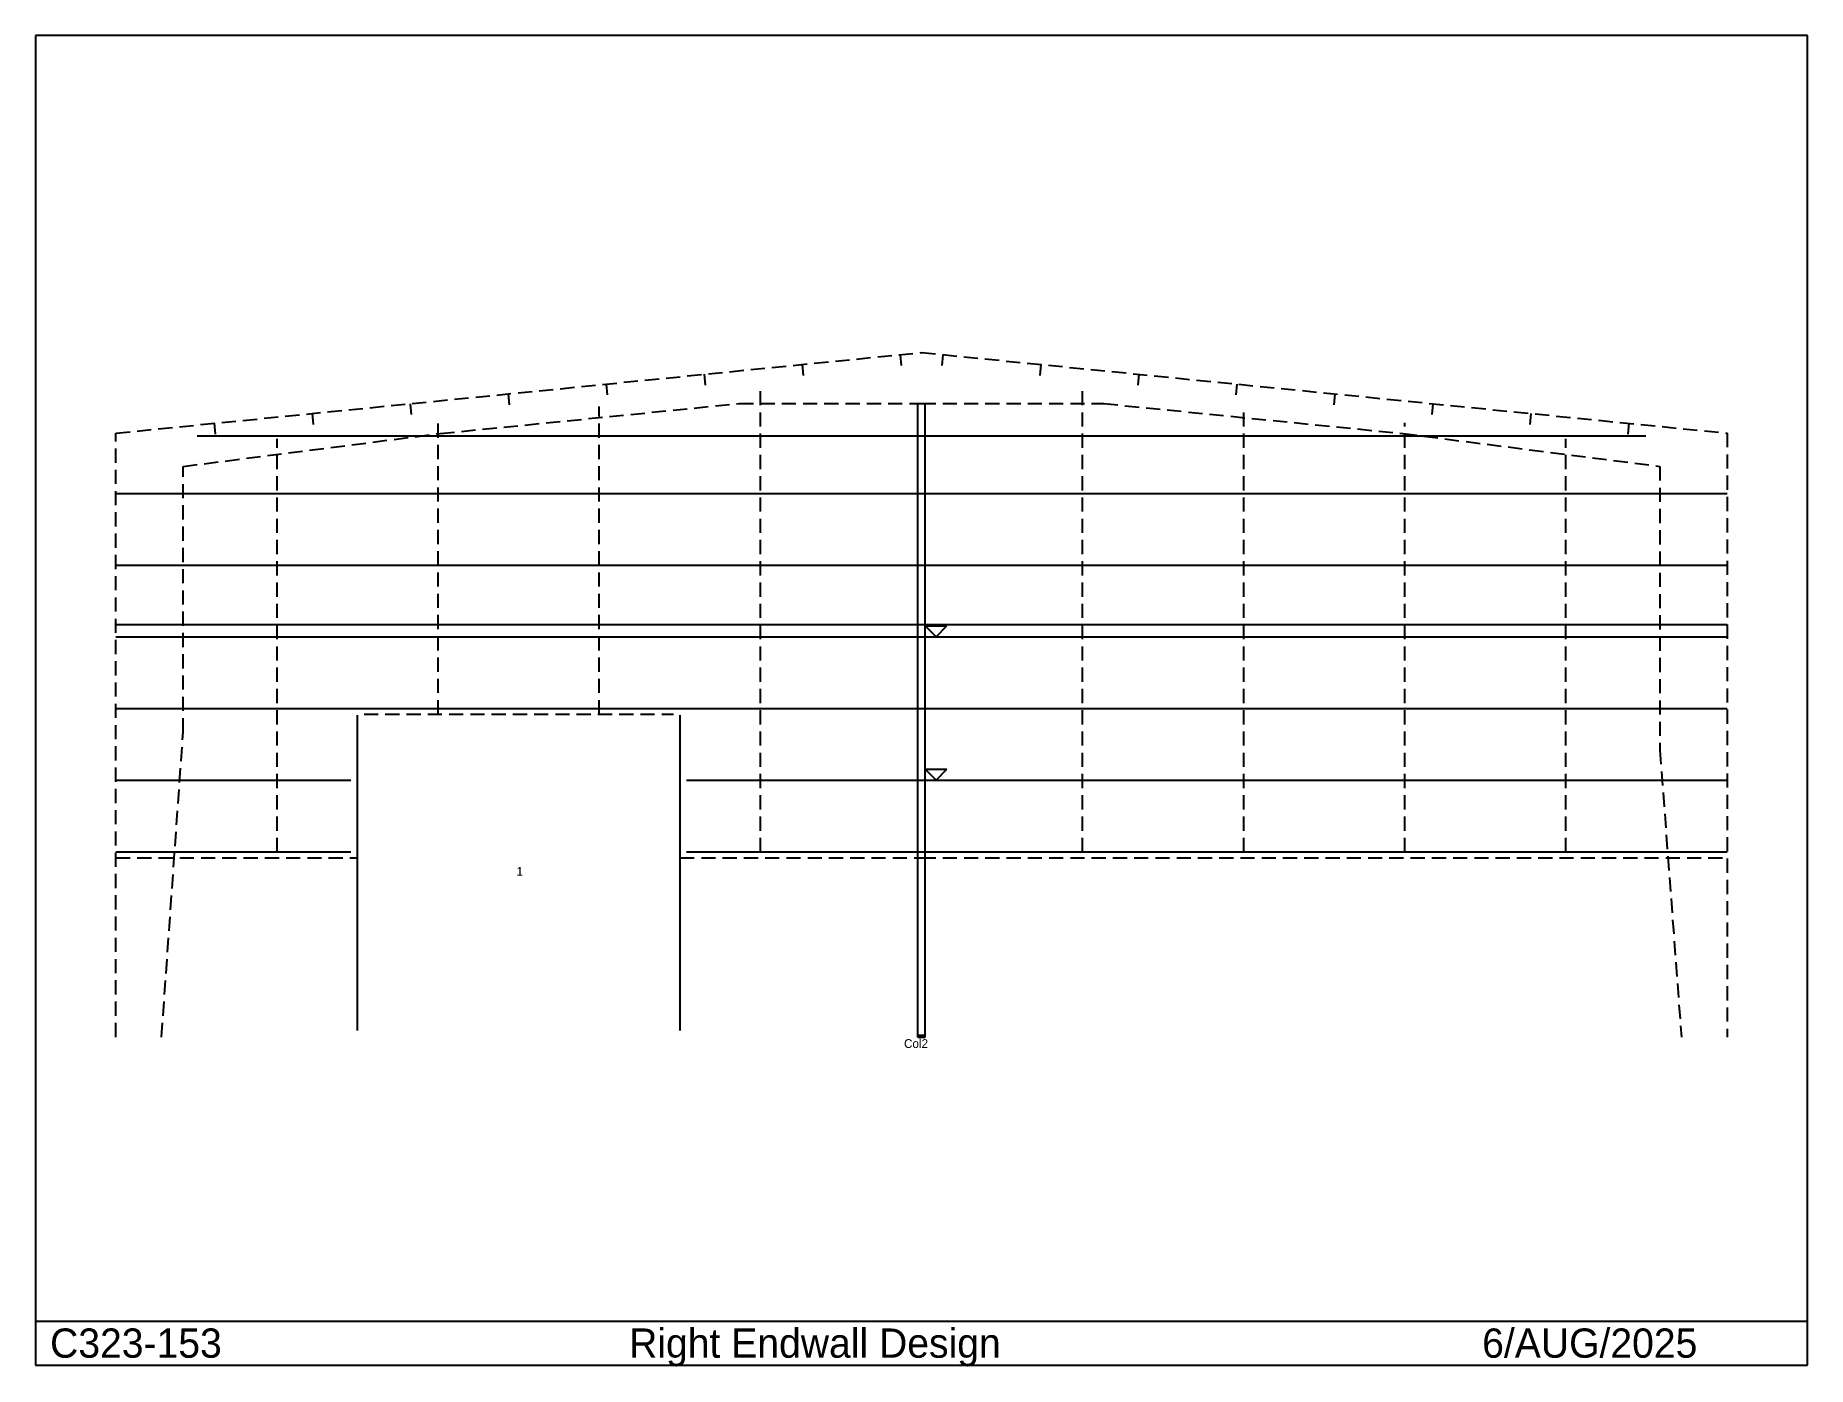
# Model space of a CAD drawing. Extents: x -1124 to 23593, y -4594 to 13964.
import ezdxf

# ---------------------------------------------------------------- set-up
doc = ezdxf.new("R2010")
doc.units = 0
doc.linetypes.add('CONTIN', pattern=[0])
doc.linetypes.add('DASHED', pattern=[296.59, 197.73, -98.86])
doc.layers.get('0').update_dxf_attribs({"linetype": 'CONTIN'})
for name, color, linetype in [('1', 7, 'CONTIN'), ('16', 7, 'CONTIN'), ('2', 7, 'CONTIN'), ('21', 7, 'CONTIN'), ('3', 7, 'CONTIN'), ('5', 5, 'DASHED'), ('6', 5, 'DASHED'), ('8', 5, 'DASHED'), ('9', 7, 'CONTIN')]:
    doc.layers.add(name, color=color, linetype=linetype)

msp = doc.modelspace()

# ---------------------------------------------------------------- linework, layer by layer
for p, q in [((23593.498, 13964.425), (-1123.5, 13964.425)), ((-1123.5, 13964.425), (-1123.5, -4573.324)), ((23593.498, -4573.324), (23593.498, 13964.425)), ((-1123.5, -3961.579), (23593.498, -3961.579)), ((-1123.5, -4573.324), (23593.498, -4573.324))]:
    msp.add_line(p, q)
at = {"layer": '1'}
for p, q in [((11184.199, 0), (11184.199, 8835)), ((11184.199, 8835), (11285.8, 8835)), ((11285.8, 0), (11285.8, 8835)), ((11184.199, 0), (11285.8, 0))]:
    msp.add_line(p, q, dxfattribs=at)
at = {"layer": '2'}
for p, q in [((1132.355, 8380), (11235, 8380)), ((11235, 8380), (21337.646, 8380)), ((0.002, 7580), (11235, 7580)), ((11235, 7580), (22470, 7580)), ((0.002, 6580), (11235, 6580)), ((11235, 6580), (22470, 6580)), ((0.002, 5750), (11235, 5750)), ((11235, 5750), (22470, 5750)), ((0.002, 5580), (11235, 5580)), ((11235, 5580), (22470, 5580)), ((0.001, 4580), (11235, 4580)), ((3368, 91.44), (3368, 4488.56)), ((7868, 91.44), (7868, 4488.56)), ((11235, 4580), (22470, 4580)), ((0.001, 3580), (3276.56, 3580)), ((7959.44, 3580), (11235, 3580)), ((11235, 3580), (22470, 3580)), ((0.001, 2580), (3276.56, 2580)), ((7959.44, 2580), (11235, 2580)), ((11235, 2580), (22470, 2580))]:
    msp.add_line(p, q, dxfattribs=at)
at = {"layer": '3'}
for p, q in [((11438.2, 5580), (11285.8, 5732.4)), ((11285.8, 5732.4), (11590.601, 5732.4)), ((11438.2, 5580), (11590.601, 5732.4)), ((11438.2, 3580), (11285.8, 3732.4)), ((11285.8, 3732.4), (11590.601, 3732.4)), ((11438.2, 3580), (11590.601, 3732.4))]:
    msp.add_line(p, q, dxfattribs=at)
at = {"layer": '5'}
for p, q in [((10936.453, 9513.646), (10951.617, 9362.002)), ((11533.511, 9513.649), (11518.347, 9362.006)), ((8202.391, 9240.239), (8217.555, 9088.596)), ((9569.472, 9376.947), (9584.636, 9225.304)), ((12900.592, 9376.941), (12885.428, 9225.298)), ((14267.674, 9240.232), (14252.51, 9088.589)), ((5468.227, 8966.822), (5483.391, 8815.179)), ((6835.309, 9103.531), (6850.473, 8951.888)), ((15634.656, 9103.534), (15619.492, 8951.891)), ((17001.738, 8966.826), (16986.574, 8815.183)), ((2734.164, 8693.417), (2749.328, 8541.773)), ((4101.146, 8830.114), (4116.31, 8678.471)), ((18368.82, 8830.118), (18353.656, 8678.475)), ((19735.902, 8693.41), (19720.738, 8541.767)), ((1367.082, 8556.708), (1382.246, 8405.064)), ((21102.982, 8556.702), (21087.818, 8405.059)), ((3459.44, 4500), (7776.561, 4500))]:
    msp.add_line(p, q, dxfattribs=at)
at = {"layer": '6'}
for p, q in [((8988, 2580), (8988, 9014)), ((13482, 2580), (13482, 9014)), ((6741, 4500), (6741, 8789.301)), ((15729, 2580), (15729, 8789.301)), ((4494, 4500), (4494, 8564.601)), ((17976, 2580), (17976, 8564.601)), ((2247, 2580), (2247, 8339.9)), ((20223, 2580), (20223, 8339.9))]:
    msp.add_line(p, q, dxfattribs=at)
at = {"layer": '8'}
for p, q in [((0, 8420), (11235, 9543.5)), ((11235, 9543.5), (22470, 8420)), ((4523, 8415), (8693.2, 8832)), ((8693.2, 8832), (11235, 8835)), ((8693.2, 8832), (8693.2, 8832)), ((11235, 8835), (11235, 8835)), ((11235, 8835), (13776.9, 8832)), ((13776.9, 8832), (13776.9, 8832)), ((13776.9, 8832), (17947.1, 8415)), ((0, 0), (0, 8420)), ((936, 7955.799), (4523, 8415)), ((4523, 8415), (4523, 8415)), ((17947.1, 8415), (17947.1, 8415)), ((17947.1, 8415), (21534.002, 7955.799)), ((22470, 8420), (22470, 0)), ((936, 4250), (936, 7955.799)), ((936, 7955.799), (936, 7955.799)), ((21534.002, 7955.799), (21534.002, 7955.799)), ((21534.002, 7955.799), (21534.002, 4000)), ((636, 0), (936, 4250)), ((936, 4250), (936, 4250)), ((21534.002, 4000), (21534.002, 4000)), ((21534.002, 4000), (21833.998, 0)), ((0, 2500), (3368, 2500)), ((7868, 2500), (11235, 2500)), ((11235, 2500), (22470, 2500))]:
    msp.add_line(p, q, dxfattribs=at)
at = {"layer": '9'}
for p, q in [((11184.199, 25.4), (11285.799, 25.4)), ((11184.199, 0), (11184.199, 25.4)), ((11184.199, 0), (11285.799, 0)), ((11285.799, 0), (11285.799, 25.4))]:
    msp.add_line(p, q, dxfattribs=at)

# ---------------------------------------------------------------- texts
for s, p in [('C323-153', (-919.585, -4471.367)), ('Right Endwall Design', (7156.695, -4471.367)), (' 6/AUG/2025', (18903.447, -4471.367))]:
    msp.add_text(s, height=407.831).set_placement(p)
at = {"layer": '16'}
msp.add_text('Col2', height=121.92, dxfattribs=at).set_placement((10991.16, -152.4))
at = {"layer": '21'}
msp.add_text('  1', height=121.92, dxfattribs=at).set_placement((5496.08, 2250))

doc.saveas('drawing.dxf')
